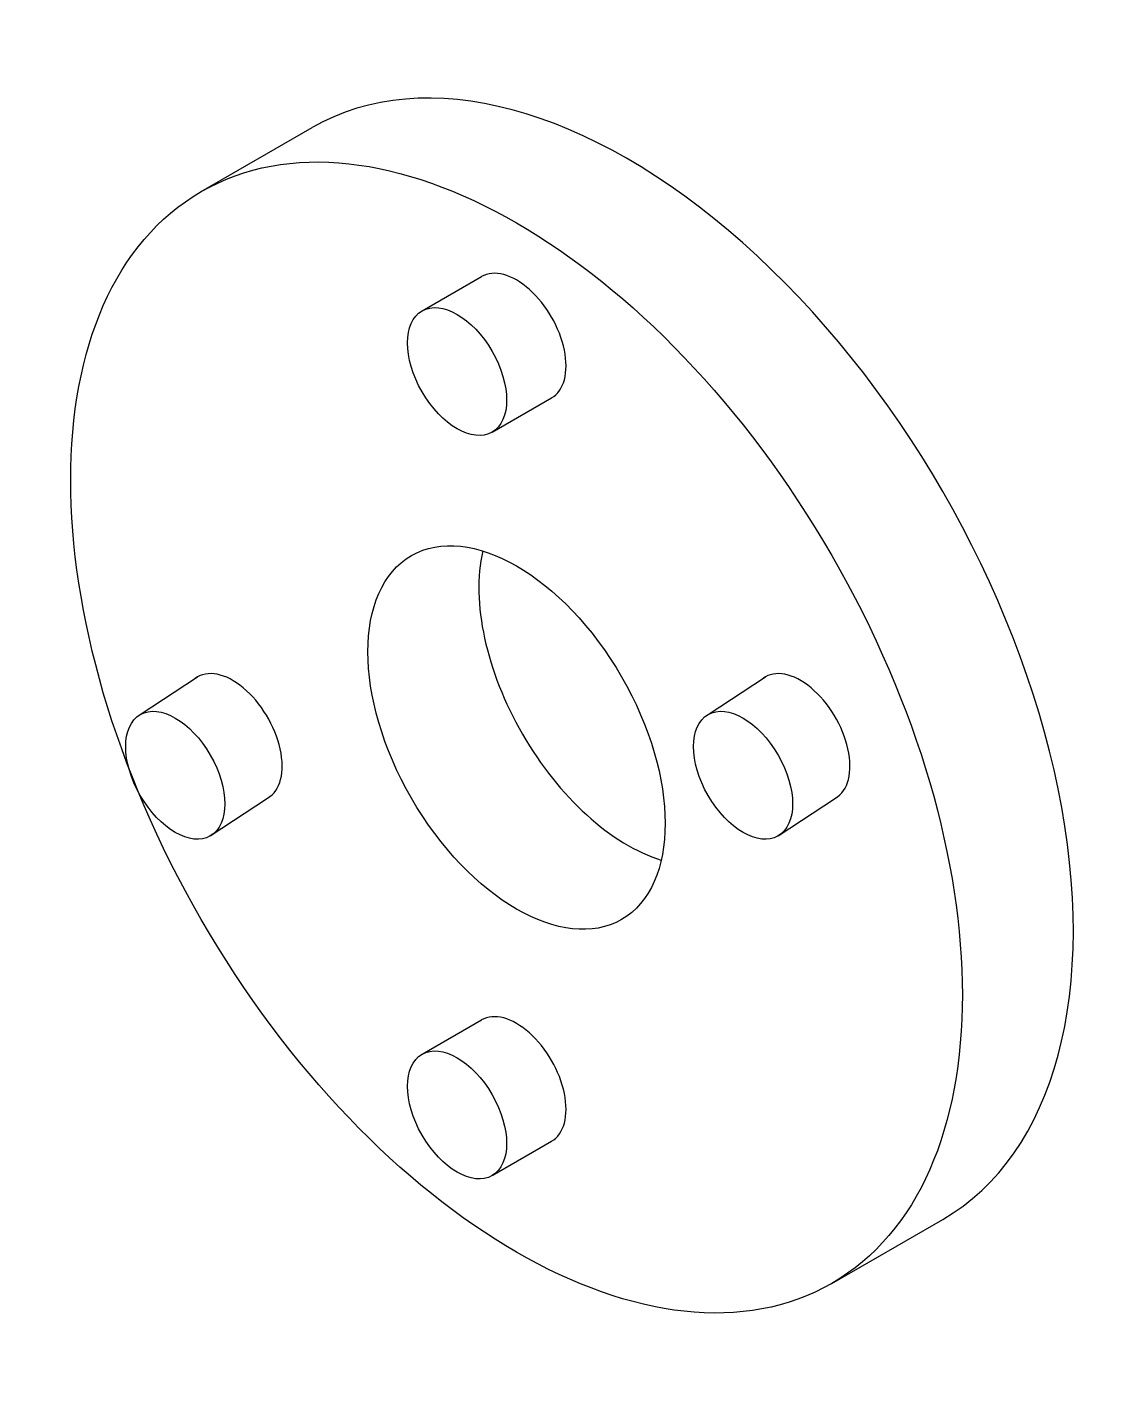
# Model space of a CAD drawing. Header units: inches. Extents: x 0.36 to 5.12, y -0.33 to 5.61.
import ezdxf

# ---------------------------------------------------------------- set-up
doc = ezdxf.new("R2010")
doc.units = ezdxf.units.IN

msp = doc.modelspace()

# ---------------------------------------------------------------- linework, layer by layer
for p, q in [((1.1222, 4.8865), (1.6071, 5.1665)), ((2.0871, 4.3652), (2.3469, 4.5152)), ((2.3933, 3.8348), (2.6531, 3.9848)), ((0.8557, 2.6002), (1.1062, 2.7652)), ((3.337, 2.6002), (3.5876, 2.7652)), ((1.1618, 2.0699), (1.4124, 2.2348)), ((3.6432, 2.0699), (3.8938, 2.2348)), ((2.0871, 1.1152), (2.3469, 1.2652)), ((2.3933, 0.5848), (2.6531, 0.7348)), ((3.8778, 0.1135), (4.3628, 0.3935))]:
    msp.add_line(p, q)
for centre, major_axis, start_param, end_param in [((2.985, 2.78), (1.3778, -2.3865), 6.283185, 9.424778), ((2.5, 4.25), (0.1531, -0.2652), 6.283185, 9.424778), ((2.985, 2.78), (0.4593, -0.7955), 3.697805, 5.726973), ((1.2593, 2.5), (0.1531, -0.2652), 6.283185, 9.492565), ((3.7407, 2.5), (0.1531, -0.2652), 6.283185, 9.492565), ((2.5, 1), (0.1531, -0.2652), 6.283185, 9.424778)]:
    msp.add_ellipse(centre, major_axis=major_axis, ratio=0.57735, start_param=start_param, end_param=end_param)
for centre, major_axis in [((2.5, 2.5), (1.3778, -2.3865)), ((2.2402, 4.1), (0.1531, -0.2652)), ((2.5, 2.5), (0.4593, -0.7955)), ((1.0087, 2.335), (0.1531, -0.2652)), ((3.4901, 2.335), (0.1531, -0.2652)), ((2.2402, 0.85), (0.1531, -0.2652))]:
    msp.add_ellipse(centre, major_axis=major_axis, ratio=0.57735)

doc.saveas('drawing.dxf')
